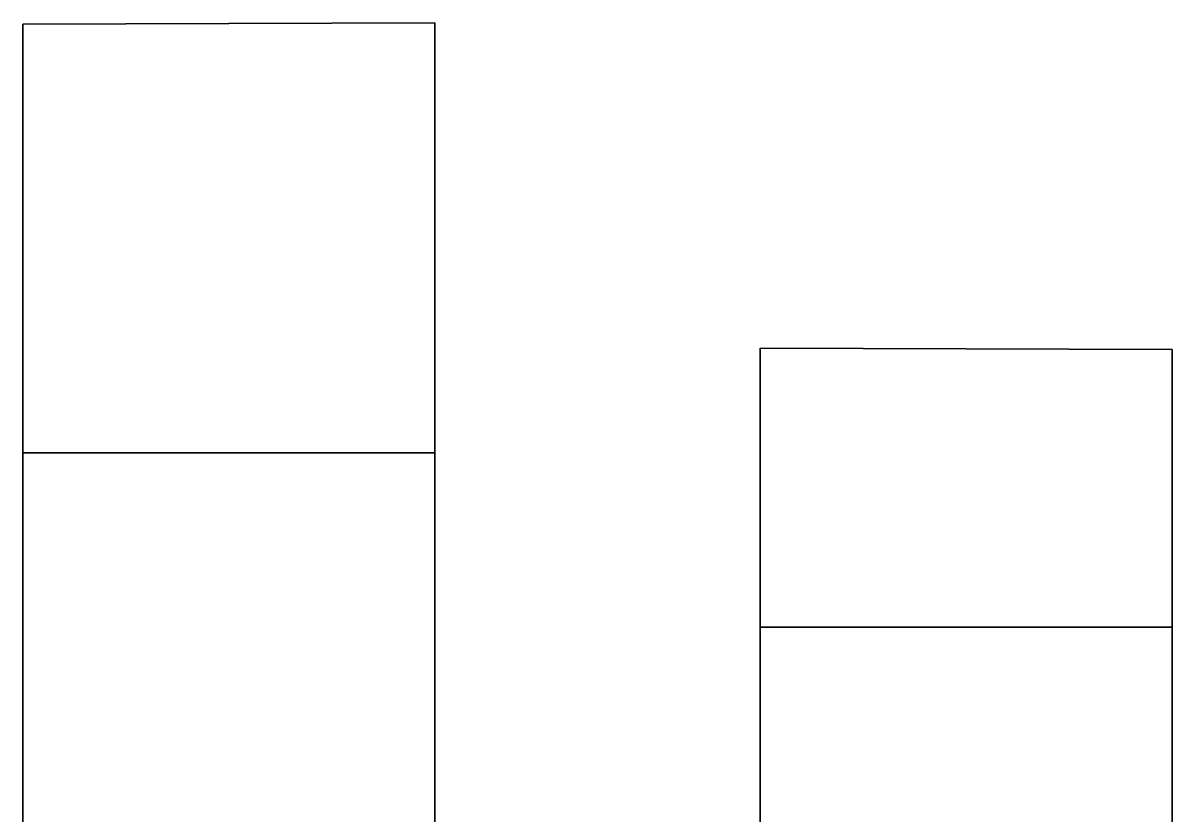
# Model space of a CAD drawing. Extents: x -9973 to 10440, y -7991 to 8327.
# Drawn here: x -2204 to 2414, y 5146 to 8327 of the extents above; entities that cross this region are included whole.
import ezdxf

# ---------------------------------------------------------------- set-up
doc = ezdxf.new("R2010")
doc.units = 0

msp = doc.modelspace()

# ---------------------------------------------------------------- linework, layer by layer
for points in [[(-548.939453, 6600, -11863.320313), (-548.939453, 8327.296875, -11863.320313), (-2203.71875, 8321.913086, -11863.320313), (-2203.71875, 6600, -11863.320313)], [(-548.939453, 8327.296875, -14410.799805), (-548.939453, 6600, -14410.799805), (-2203.71875, 6600, -14410.799805), (-2203.71875, 8321.913086, -14410.799805)], [(-548.939453, 8327.296875, -13200), (-548.939453, 8327.296875, -14410.799805), (-2203.71875, 8321.913086, -14410.799805), (-2203.71875, 8321.913086, -13200)], [(-2203.71875, 8321.913086, -13200), (-2203.71875, 8321.913086, -11863.320313), (-548.939453, 8327.296875, -11863.320313), (-548.939453, 8327.296875, -13200)], [(-2203.71875, 6600, -14410.799805), (-2203.71875, 6600, -11863.320313), (-2203.71875, 8321.913086, -11863.320313), (-2203.71875, 8321.913086, -14410.799805)], [(-2203.71875, 8321.913086, -14410.799805), (-2203.71875, 8321.913086, -11863.320313), (-2203.71875, 8321.913086, -11863.320313)], [(-2203.71875, 8321.913086, -13200), (-2203.71875, 8321.913086, -13200), (-2203.71875, 8321.913086, -14410.799805)], [(-2203.71875, 8321.913086, -11863.320313), (-2203.71875, 8321.913086, -11863.320313), (-2203.71875, 8321.913086, -13200)], [(-548.939453, 8327.296875, -11863.320313), (-548.939453, 6600, -11863.320313), (-548.939453, 6600, -14410.799805), (-548.939453, 8327.296875, -14410.799805)], [(-548.939453, 8327.296875, -11863.320313), (-548.939453, 8327.296875, -11863.320313), (-548.939453, 8327.296875, -14410.799805)], [(-548.939453, 8327.296875, -14410.799805), (-548.939453, 8327.296875, -13200), (-548.939453, 8327.296875, -13200)], [(-548.939453, 8327.296875, -13200), (-548.939453, 8327.296875, -11863.320313), (-548.939453, 8327.296875, -11863.320313)], [(2414.359375, 7015.512695, -11863.320313), (759.580078, 7020.897461, -11863.320313), (759.580078, 5900, -11863.320313), (2414.359375, 5900, -11863.320313)], [(759.580078, 7020.897461, -11863.320313), (759.580078, 7020.897461, -14410.799805), (759.580078, 5900, -14410.799805), (759.580078, 5900, -11863.320313)], [(759.580078, 5900, -14410.799805), (759.580078, 7020.897461, -14410.799805), (2414.359375, 7015.512695, -14410.799805), (2414.359375, 5900, -14410.799805)], [(2414.359375, 7015.512695, -13200), (2414.359375, 7015.512695, -14410.799805), (759.580078, 7020.897461, -14410.799805), (759.580078, 7020.897461, -13200)], [(759.580078, 7020.897461, -13200), (759.580078, 7020.897461, -11863.320313), (2414.359375, 7015.512695, -11863.320313), (2414.359375, 7015.512695, -13200)], [(759.580078, 7020.897461, -14410.799805), (759.580078, 7020.897461, -11863.320313), (759.580078, 7020.897461, -11863.320313)], [(759.580078, 7020.897461, -13200), (759.580078, 7020.897461, -13200), (759.580078, 7020.897461, -14410.799805)], [(759.580078, 7020.897461, -11863.320313), (759.580078, 7020.897461, -11863.320313), (759.580078, 7020.897461, -13200)], [(2414.359375, 5900, -14410.799805), (2414.359375, 7015.512695, -14410.799805), (2414.359375, 7015.512695, -11863.320313), (2414.359375, 5900, -11863.320313)], [(2414.359375, 7015.512695, -11863.320313), (2414.359375, 7015.512695, -11863.320313), (2414.359375, 7015.512695, -14410.799805)], [(2414.359375, 7015.512695, -14410.799805), (2414.359375, 7015.512695, -13200), (2414.359375, 7015.512695, -13200)], [(2414.359375, 7015.512695, -13200), (2414.359375, 7015.512695, -11863.320313), (2414.359375, 7015.512695, -11863.320313)], [(-2203.71875, 6600, -11863.320313), (-2203.71875, 4729.312988, -11863.320313), (-548.939453, 4734.697266, -11863.320313), (-548.939453, 6600, -11863.320313)], [(-2203.71875, 6600, -14410.799805), (-2203.71875, 4729.312988, -14410.799805), (-2203.71875, 4729.312988, -11863.320313), (-2203.71875, 6600, -11863.320313)], [(-2203.71875, 4729.312988, -14410.799805), (-2203.71875, 6600, -14410.799805), (-548.939453, 6600, -14410.799805), (-548.939453, 4734.697266, -14410.799805)], [(-548.939453, 6600, -11863.320313), (-548.939453, 4734.697266, -11863.320313), (-548.939453, 4734.697266, -14410.799805), (-548.939453, 6600, -14410.799805)], [(2414.359375, 4729.312988, -11863.320313), (2414.359375, 5900, -11863.320313), (759.580078, 5900, -11863.320313), (759.580078, 4734.697266, -11863.320313)], [(759.580078, 5900, -14410.799805), (759.580078, 4734.697266, -14410.799805), (759.580078, 4734.697266, -11863.320313), (759.580078, 5900, -11863.320313)], [(2414.359375, 5900, -14410.799805), (2414.359375, 4729.312988, -14410.799805), (759.580078, 4734.697266, -14410.799805), (759.580078, 5900, -14410.799805)], [(2414.359375, 5900, -11863.320313), (2414.359375, 4729.312988, -11863.320313), (2414.359375, 4729.312988, -14410.799805), (2414.359375, 5900, -14410.799805)]]:
    msp.add_3dface(points)

doc.saveas('drawing.dxf')
